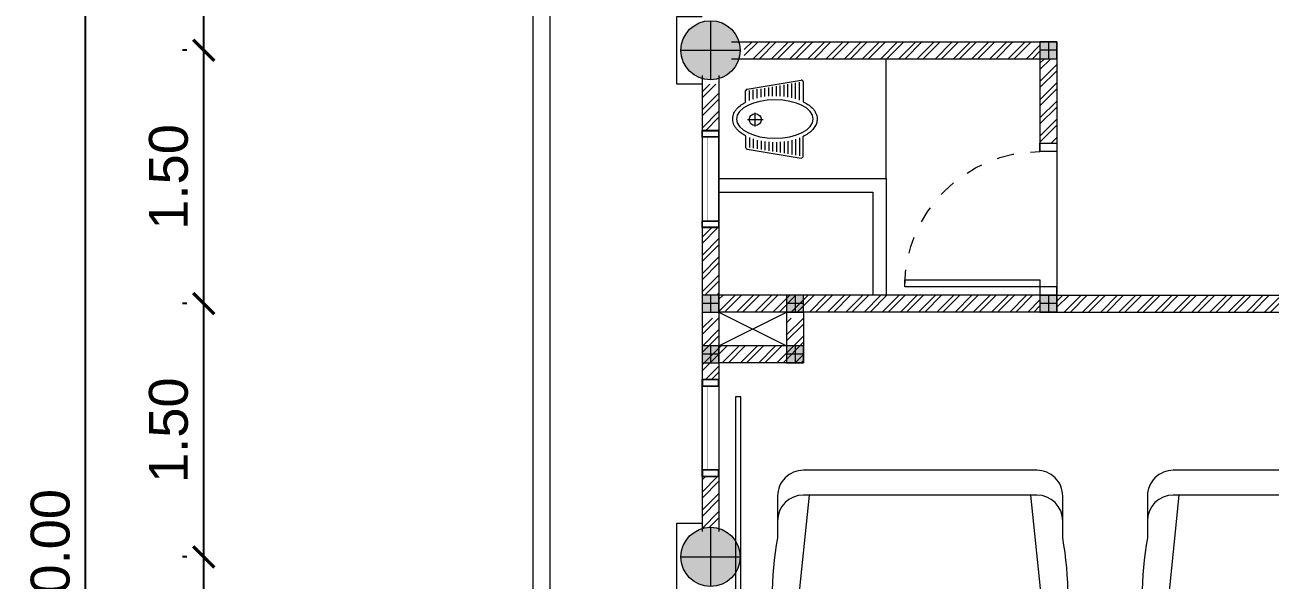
# Model space of a CAD drawing. Header units: millimetres. Extents: x -667 to -468, y -723 to -475.
# Drawn here: x -511.39 to -504.02, y -674.94 to -671.65 of the extents above; entities that cross this region are included whole.
import ezdxf

# ---------------------------------------------------------------- set-up
doc = ezdxf.new("R2010")
doc.units = ezdxf.units.MM
doc.linetypes.add('CENTER', pattern=[2, 1.25, -0.25, 0.25, -0.25])
doc.linetypes.add('HIDDEN', pattern=[0.375, 0.25, -0.125])
doc.layers.get('0').update_dxf_attribs({"lineweight": 9})
doc.layers.get('Defpoints').update_dxf_attribs({"lineweight": 0})
for name, color, linetype, lineweight in [('BLOCK', 231, 'Continuous', 5), ('COLUMN', 11, 'Continuous', 9), ('dinding', 36, 'Continuous', 9), ('DOOR', 6, 'Continuous', 5), ('Furniture', 172, 'Continuous', 0), ('HIDDEN', 9, 'HIDDEN', 5), ('NOTASI', 250, 'Continuous', 5), ('pintu', 6, 'Continuous', 5)]:
    doc.layers.add(name, color=color, linetype=linetype, lineweight=lineweight)
doc.styles.get("Standard").update_dxf_attribs({"font": 'arial.ttf'})
doc.dimstyles.new('Copy of 1-100', dxfattribs={"dimtxt": 0.23, "dimasz": 0.125, "dimexe": 0.125, "dimexo": 0.1, "dimgap": 0.09, "dimtad": 1, "dimtoh": 1, "dimzin": 0, "dimdsep": 46, "dimtxsty": 'Standard', "dimblk": 'ARCHTICK', "dimcen": 0.09, "dimdle": 0.125, "dimclrt": 2, "dimadec": 0, "dimazin": 0, "dimtfac": 1, "dimtofl": 0, "dimtmove": 0, "dimatfit": 3, "dimldrblk": 'ARCHTICK', "dimfxl": 1, "dimtolj": 1, "dimtzin": 0, "dimarcsym": 0})
pattern_1 = [(45, (150.81226, -159.11501), (-0.053881537, 0.053881537), []), (45, (150.84818, -159.11501), (-0.053881537, 0.053881537), [])]

# ---------------------------------------------------------------- blocks, each defined once
blk = doc.blocks.new('car')
for p, q in [((841.6, 598.5), (166.6, 762.3)), ((2705.1, 801.8), (890.7, 801.8)), ((890.7, 801.8), (1197.1, 656.6)), ((1212.9, 801.8), (1197.1, 656.6)), ((1770.9, 801.8), (1734.8, 656.6)), ((1889.4, 801.8), (1821.2, 656.6)), ((2276.5, 656.6), (2705.1, 801.8)), ((2788.9, 777.1), (3997.5, 653.1)), ((140.7, -688.4), (140.7, 688.4)), ((817.4, 575.1), (390.4, 678.7)), ((2439.9, 604.9), (2783.7, 716.4)), ((3997.5, -688.4), (3997.5, 688.4)), ((327.7, 629.4), (327.7, -637.3)), ((1197.1, 656.6), (2276.5, 656.6)), ((856.2, 525.8), (856.2, -533.7)), ((958.1, -450.4), (958.1, 450.4)), ((2980.9, 488.4), (2921.5, 483.2)), ((2985.4, 434.2), (2926, 429.6)), ((2989.3, 380), (2929.9, 376)), ((2992.7, 325.8), (2933.2, 322.4)), ((2995.6, 271.6), (2936.1, 268.7)), ((2998, 217.3), (2938.5, 215)), ((2999.8, 163), (2940.3, 161.2)), ((3001.2, 108.7), (2941.6, 107.5)), ((3001.9, 54.3), (2942.4, 53.8)), ((3002.2, 0), (2942.6, 0)), ((3001.9, -54.3), (2942.4, -53.8)), ((3001.2, -108.7), (2941.6, -107.5)), ((2998, -217.3), (2938.5, -215)), ((2999.8, -163), (2940.3, -161.2)), ((2995.6, -271.6), (2936.1, -268.7)), ((2992.7, -325.8), (2933.2, -322.4)), ((2985.4, -434.2), (2926, -429.6)), ((2989.3, -380), (2929.9, -376)), ((2980.9, -488.4), (2921.5, -483.2)), ((817.4, -583), (390.4, -686.6)), ((841.6, -598.5), (166.6, -762.3)), ((890.7, -801.8), (1197.1, -656.6)), ((1197.1, -656.6), (2276.5, -656.6)), ((1212.9, -801.8), (1197.1, -656.6)), ((1770.9, -801.8), (1734.8, -656.6)), ((1889.4, -801.8), (1821.2, -656.6)), ((2276.5, -656.6), (2705.1, -801.8)), ((2439.9, -604.9), (2783.7, -716.4)), ((2788.9, -777.1), (3997.5, -653.1)), ((2705.1, -801.8), (890.7, -801.8))]:
    blk.add_line(p, q)
blk.add_lwpolyline([(3745.4, 840.8, 0.089651), (3042.8, 840.8), (1264.8, 840.8, 0.073612), (557.9, 840.8), (152.4, 840.8, 0.414214), (0, 688.4), (0, -688.4, 0.414214), (152.4, -840.8), (557.9, -840.8, 0.073612), (1264.8, -840.8), (3042.8, -840.8, 0.089651), (3745.4, -840.8), (3991.1, -840.8, 0.414214), (4143.5, -688.4), (4143.5, 688.4, 0.414214), (3991.1, 840.8)], format="xyb", close=True)
for centre, radius, start, end in [((293.1, 688.4), 152.4, 90, 180), ((3845.1, 688.4), 152.4, 0, 90), ((-2601.3, 0), 5618.6, 352.36945, 7.63055), ((378.5, 629.4), 50.8, 76.36171, 180), ((2799.3, 668.1), 50.8, 6.99392, 107.96356), ((-2646.3, 0), 5537.3, 353.00608, 6.99392), ((805.7, 450.4), 152.4, 0, 76.36171), ((2455.6, 556.6), 50.8, 107.96356, 186.22617), ((805.4, 525.8), 50.8, 0, 76.36171), ((-2646.3, 0), 5081.4, 353.77383, 6.22617), ((805.7, -450.4), 152.4, 283.63829, 0), ((805.4, -533.7), 50.8, 283.63829, 0), ((2455.6, -556.6), 50.8, 173.77383, 252.03644), ((378.5, -637.3), 50.8, 180, 283.63829), ((293.1, -688.4), 152.4, 180, 270), ((2799.3, -668.1), 50.8, 252.03644, 353.00608), ((3845.1, -688.4), 152.4, 270, 0)]:
    blk.add_arc(centre, radius, start, end)
blk = doc.blocks.new('32')
at = {"layer": 'NOTASI'}
h = blk.add_hatch(color=256, dxfattribs=at)
h.paths.add_polyline_path([(2106.8221, 191.4695), (2106.7721, 191.4695), (2106.7721, 191.4195), (2106.8221, 191.4195)])
h.paths.add_polyline_path([(2106.8721, 191.4695), (2106.8221, 191.4695), (2106.8221, 191.4195), (2106.8721, 191.4195)])
h.paths.add_polyline_path([(2106.8721, 191.4195), (2106.8221, 191.4195), (2106.8221, 191.3695), (2106.8721, 191.3695)])
h.paths.add_polyline_path([(2106.8221, 191.4195), (2106.7721, 191.4195), (2106.7721, 191.3695), (2106.8221, 191.3695)])
at = {"layer": 'BLOCK'}
for p, q in [((2106.7721, 191.4195), (2106.8721, 191.4195)), ((2106.8221, 191.4695), (2106.8221, 191.3695))]:
    blk.add_line(p, q, dxfattribs=at)
blk.add_lwpolyline([(2106.8721, 191.4695), (2106.7721, 191.4695), (2106.7721, 191.3695), (2106.8721, 191.3695)], close=True, dxfattribs=at)
blk = doc.blocks.new('*U613')
for points in [[(81823.4, 24533.4), (81823.4, 25333.4), (81783.4, 25333.4), (81783.4, 24533.4)], [(80973.4, 24433.4), (81023.4, 24433.4), (81023.4, 24533.4), (80973.4, 24533.4)], [(81823.4, 24533.4), (81873.4, 24533.4), (81873.4, 24433.4), (81823.4, 24433.4)]]:
    blk.add_lwpolyline(points, close=True)
at = {"layer": 'HIDDEN'}
blk.add_arc((81823.4, 24533.4), 800, 90, 180, dxfattribs=at)
blk = doc.blocks.new('e')
for p, q in [((208.4876, -86.9222), (208.8058, -86.8692)), ((208.7054, -86.9668), (208.7054, -86.8974)), ((208.7281, -86.97), (208.7281, -86.8936)), ((208.7508, -86.9745), (208.7508, -86.8899)), ((208.7735, -86.9806), (208.7735, -86.8861)), ((208.7963, -86.988), (208.7963, -86.8823)), ((208.819, -86.8804), (208.819, -86.9977)), ((208.4781, -87.0005), (208.4781, -86.9334)), ((208.5008, -86.9902), (208.5008, -86.9315)), ((208.5235, -86.9822), (208.5235, -86.9277)), ((208.5463, -86.9758), (208.5463, -86.9239)), ((208.569, -86.971), (208.569, -86.9202)), ((208.5917, -86.9674), (208.5917, -86.9164)), ((208.6144, -86.9651), (208.6144, -86.9126)), ((208.6372, -86.9639), (208.6372, -86.9088)), ((208.6599, -86.9637), (208.6599, -86.905)), ((208.6826, -86.9647), (208.6826, -86.9012)), ((208.4781, -87.1995), (208.4781, -87.2666)), ((208.5008, -87.2098), (208.5008, -87.2685)), ((208.5235, -87.2178), (208.5235, -87.2723)), ((208.5463, -87.2242), (208.5463, -87.2761)), ((208.569, -87.229), (208.569, -87.2798)), ((208.5917, -87.2326), (208.5917, -87.2836)), ((208.6144, -87.2349), (208.6144, -87.2874)), ((208.6372, -87.2361), (208.6372, -87.2912)), ((208.6599, -87.2363), (208.6599, -87.295)), ((208.6826, -87.2353), (208.6826, -87.2988)), ((208.7054, -87.2332), (208.7054, -87.3026)), ((208.7281, -87.23), (208.7281, -87.3064)), ((208.7508, -87.2255), (208.7508, -87.3101)), ((208.7735, -87.2194), (208.7735, -87.3139)), ((208.7963, -87.212), (208.7963, -87.3177)), ((208.819, -87.3196), (208.819, -87.2023)), ((208.4876, -87.2778), (208.8058, -87.3308))]:
    blk.add_line(p, q)
for centre, start, end in [((208.8076, -86.8804), 0, 99.46232), ((208.4894, -86.9334), 99.46232, 180), ((208.4894, -87.2666), 180, 260.53768), ((208.8076, -87.3196), 260.53768, 0)]:
    blk.add_arc(centre, 0.0114, start, end)
at = {"extrusion": (0, 0, -1)}
blk.add_ellipse((208.6514, -87.1), major_axis=(-0.2273, 0), ratio=0.5, start_param=3.141593, end_param=9.424778, dxfattribs=at)
for points, knots in [([(208.4781, -87.1995), (208.4701, -87.1954), (208.4626, -87.1909), (208.4467, -87.1801), (208.4387, -87.1736), (208.4267, -87.1616), (208.4223, -87.1563), (208.4145, -87.1453), (208.4112, -87.1395), (208.4065, -87.1287), (208.4048, -87.1238), (208.4024, -87.1136), (208.4016, -87.1085), (208.4012, -87.0981), (208.4015, -87.0929), (208.4031, -87.0826), (208.4044, -87.0776), (208.4079, -87.0677), (208.4101, -87.0629), (208.4153, -87.0536), (208.4183, -87.0492), (208.4249, -87.0406), (208.4286, -87.0364), (208.4402, -87.025), (208.4489, -87.0182), (208.4647, -87.0079), (208.4712, -87.0041), (208.4781, -87.0005)], [8.653065, 8.653065, 8.653065, 8.653065, 8.790224, 8.790224, 8.964083, 8.964083, 9.08625, 9.08625, 9.208417, 9.208417, 9.306285, 9.306285, 9.404152, 9.404152, 9.50202, 9.50202, 9.599888, 9.599888, 9.697756, 9.697756, 9.795624, 9.795624, 9.893492, 9.893492, 10.078458, 10.078458, 10.19649, 10.19649, 10.19649, 10.19649]), ([(208.819, -86.9977), (208.8289, -87.0025), (208.8381, -87.0077), (208.8561, -87.0198), (208.8646, -87.0268), (208.8767, -87.0393), (208.8811, -87.0445), (208.8886, -87.0553), (208.8918, -87.061), (208.8964, -87.0717), (208.8981, -87.0767), (208.9004, -87.0868), (208.9011, -87.092), (208.9013, -87.0981), (208.9014, -87.0991), (208.9014, -87.1), (208.9014, -87.1045), (208.901, -87.1089), (208.8995, -87.1177), (208.8984, -87.1221), (208.8955, -87.1306), (208.8937, -87.1348), (208.8895, -87.1428), (208.8872, -87.1468), (208.8818, -87.1544), (208.8789, -87.158), (208.8692, -87.1689), (208.8616, -87.1757), (208.8447, -87.1882), (208.8353, -87.1939), (208.8232, -87.2002), (208.8211, -87.2013), (208.819, -87.2023)], [5.479622, 5.479622, 5.479622, 5.479622, 5.644933, 5.644933, 5.829898, 5.829898, 5.949882, 5.949882, 6.069866, 6.069866, 6.167624, 6.167624, 6.265382, 6.265382, 6.283185, 6.283185, 6.283185, 6.367331, 6.367331, 6.451477, 6.451477, 6.535622, 6.535622, 6.619768, 6.619768, 6.703914, 6.703914, 6.877773, 6.877773, 7.051632, 7.051632, 7.086748, 7.086748, 7.086748, 7.086748])]:
    blk.add_open_spline(points, degree=3, knots=knots)
at = {"layer": 'Furniture'}
for points in [[(208.4881, -87.1033), (208.5811, -87.1033)], [(208.5346, -87.144), (208.5346, -87.0627)]]:
    blk.add_lwpolyline(points, dxfattribs=at)
blk.add_circle((208.5346, -87.1033), 0.0352, dxfattribs=at)
blk = doc.blocks.new('_ArchTick')
at = {"color": 0, "linetype": 'ByBlock', "const_width": 0.15}
blk.add_lwpolyline([(-0.5, -0.5), (0.5, 0.5)], dxfattribs=at)
blk = doc.blocks.new('*D1148')
at = {"layer": 'Defpoints', "color": 0}
for p in [(-510.336, -674.8031), (-510.336, -674.8031), (-510.336, -678.8031)]:
    blk.add_point(p, dxfattribs=at)
at = {"layer": 'NOTASI', "color": 0, "lineweight": -2}
for p, q in [((-510.336, -678.9281), (-510.336, -674.6781)), ((-510.436, -674.8031), (-510.461, -674.8031)), ((-510.436, -678.8031), (-510.461, -678.8031))]:
    blk.add_line(p, q, dxfattribs=at)
at = {"layer": 'NOTASI', "color": 0, "lineweight": -2, "xscale": 0.125, "yscale": 0.125, "zscale": 0.125}
for p, rotation in [((-510.336, -674.8031), 90), ((-510.336, -678.8031), 270)]:
    blk.add_blockref('_ArchTick', p, dxfattribs=dict(at, rotation=rotation))
at = {"layer": 'NOTASI', "color": 2, "insert": (-510.5435, -676.8031), "char_height": 0.23, "attachment_point": 5, "rotation": 90}
blk.add_mtext('\\A1;4.00', dxfattribs=at)
blk = doc.blocks.new('*D1149')
at = {"layer": 'Defpoints', "color": 0}
for p in [(-510.336, -673.3031), (-510.336, -673.3031), (-510.336, -674.8031)]:
    blk.add_point(p, dxfattribs=at)
at = {"layer": 'NOTASI', "color": 0, "lineweight": -2}
for p, q in [((-510.336, -674.9281), (-510.336, -673.1781)), ((-510.436, -673.3031), (-510.461, -673.3031)), ((-510.436, -674.8031), (-510.461, -674.8031))]:
    blk.add_line(p, q, dxfattribs=at)
at = {"layer": 'NOTASI', "color": 0, "lineweight": -2, "xscale": 0.125, "yscale": 0.125, "zscale": 0.125}
for p, rotation in [((-510.336, -673.3031), 90), ((-510.336, -674.8031), 270)]:
    blk.add_blockref('_ArchTick', p, dxfattribs=dict(at, rotation=rotation))
at = {"layer": 'NOTASI', "color": 2, "insert": (-510.5435, -674.0531), "char_height": 0.23, "attachment_point": 5, "rotation": 90}
blk.add_mtext('\\A1;1.50', dxfattribs=at)
blk = doc.blocks.new('*D1150')
at = {"layer": 'Defpoints', "color": 0}
for p in [(-510.336, -671.8031), (-510.336, -671.8031), (-510.336, -673.3031)]:
    blk.add_point(p, dxfattribs=at)
at = {"layer": 'NOTASI', "color": 0, "lineweight": -2}
for p, q in [((-510.336, -673.4281), (-510.336, -671.6781)), ((-510.436, -671.8031), (-510.461, -671.8031)), ((-510.436, -673.3031), (-510.461, -673.3031))]:
    blk.add_line(p, q, dxfattribs=at)
at = {"layer": 'NOTASI', "color": 0, "lineweight": -2, "xscale": 0.125, "yscale": 0.125, "zscale": 0.125}
for p, rotation in [((-510.336, -671.8031), 90), ((-510.336, -673.3031), 270)]:
    blk.add_blockref('_ArchTick', p, dxfattribs=dict(at, rotation=rotation))
at = {"layer": 'NOTASI', "color": 2, "insert": (-510.5435, -672.5531), "char_height": 0.23, "attachment_point": 5, "rotation": 90}
blk.add_mtext('\\A1;1.50', dxfattribs=at)
blk = doc.blocks.new('*D1151')
at = {"layer": 'Defpoints', "color": 0}
for p in [(-510.336, -668.8031), (-510.336, -668.8031), (-510.336, -671.8031)]:
    blk.add_point(p, dxfattribs=at)
at = {"layer": 'NOTASI', "color": 0, "lineweight": -2}
for p, q in [((-510.336, -671.9281), (-510.336, -668.6781)), ((-510.436, -668.8031), (-510.461, -668.8031)), ((-510.436, -671.8031), (-510.461, -671.8031))]:
    blk.add_line(p, q, dxfattribs=at)
at = {"layer": 'NOTASI', "color": 0, "lineweight": -2, "xscale": 0.125, "yscale": 0.125, "zscale": 0.125}
for p, rotation in [((-510.336, -668.8031), 90), ((-510.336, -671.8031), 270)]:
    blk.add_blockref('_ArchTick', p, dxfattribs=dict(at, rotation=rotation))
at = {"layer": 'NOTASI', "color": 2, "insert": (-510.5435, -670.3031), "char_height": 0.23, "attachment_point": 5, "rotation": 90}
blk.add_mtext('\\A1;3.00', dxfattribs=at)
blk = doc.blocks.new('*D1154')
at = {"layer": 'Defpoints', "color": 0}
for p in [(-511.036, -664.8031), (-511.036, -664.8031), (-510.836, -684.8031)]:
    blk.add_point(p, dxfattribs=at)
at = {"layer": 'NOTASI', "color": 0, "lineweight": -2}
for p, q in [((-511.036, -684.9281), (-511.036, -664.6781)), ((-511.136, -664.8031), (-511.161, -664.8031)), ((-510.936, -684.8031), (-511.161, -684.8031))]:
    blk.add_line(p, q, dxfattribs=at)
at = {"layer": 'NOTASI', "color": 0, "lineweight": -2, "xscale": 0.125, "yscale": 0.125, "zscale": 0.125}
for p, rotation in [((-511.036, -664.8031), 90), ((-511.036, -684.8031), 270)]:
    blk.add_blockref('_ArchTick', p, dxfattribs=dict(at, rotation=rotation))
at = {"layer": 'NOTASI', "color": 2, "insert": (-511.2435, -674.8031), "char_height": 0.23, "attachment_point": 5, "rotation": 90}
blk.add_mtext('\\A1;20.00', dxfattribs=at)
blk = doc.blocks.new('kolommm bulat')
at = {"layer": 'NOTASI'}
h = blk.add_hatch(color=256, dxfattribs=at)
h.paths.add_polyline_path([(-808.9141, -494.9305), (-808.9141, -495.1055), (-808.7391, -495.1055, 0.414214)])
h.paths.add_polyline_path([(-808.9141, -494.9305, 0.414214), (-809.0891, -495.1055), (-808.9141, -495.1055)])
h.paths.add_polyline_path([(-808.9141, -495.1055), (-809.0891, -495.1055, 0.414214), (-808.9141, -495.2805)])
h.paths.add_polyline_path([(-808.7391, -495.1055), (-808.9141, -495.1055), (-808.9141, -495.2805, 0.414214)])
for p, q in [((-808.9141, -494.9305), (-808.9141, -495.2805)), ((-809.0891, -495.1055), (-808.7391, -495.1055))]:
    blk.add_line(p, q)
blk.add_circle((-808.9141, -495.1055), 0.175)
blk = doc.blocks.new('VFE')
for points in [[(-641.3645, -508.7381), (-641.3245, -508.7381), (-641.3245, -508.6381), (-641.3645, -508.6381)], [(-640.7895, -508.7381), (-641.3645, -508.7381), (-641.3645, -508.6381), (-640.7895, -508.6381)], [(-641.3265, -508.6401), (-641.3625, -508.6401), (-641.3625, -508.7361), (-641.3265, -508.7361)], [(-640.8295, -508.7381), (-640.7895, -508.7381), (-640.7895, -508.6381), (-640.8295, -508.6381)], [(-640.7915, -508.6401), (-640.8275, -508.6401), (-640.8275, -508.7361), (-640.7915, -508.7361)]]:
    blk.add_lwpolyline(points, close=True)
at = {"linetype": 'CENTER', "ltscale": 0.1, "const_width": 0.002}
blk.add_lwpolyline([(-641.3245, -508.7031), (-640.8295, -508.7031)], dxfattribs=at)

msp = doc.modelspace()

# ---------------------------------------------------------------- hatches: boundary and pattern name
at = {"layer": 'NOTASI'}
h = msp.add_hatch(dxfattribs=at)
h.set_pattern_fill('ANSI32', color=256, scale=0.008, style=0)
h.set_pattern_definition(pattern_1)
h.paths.add_polyline_path([(-505.286, -671.8531), (-505.386, -671.8531), (-505.386, -672.3531), (-505.286, -672.3531)])
h.paths.add_polyline_path([(-505.386, -671.7531), (-507.136, -671.7531), (-507.136, -671.8531), (-505.386, -671.8531)])
h.paths.add_polyline_path([(-507.286, -672.0031), (-507.386, -672.0031), (-507.386, -672.2781), (-507.286, -672.2781)])
h.paths.add_polyline_path([(-507.286, -672.8531), (-507.386, -672.8531), (-507.386, -673.2531), (-507.286, -673.2531)])
h.paths.add_polyline_path([(-505.386, -673.2531), (-507.286, -673.2531), (-507.286, -673.3531), (-505.386, -673.3531)])
h = msp.add_hatch(dxfattribs=at)
h.set_pattern_fill('ANSI32', color=256, scale=0.008, style=0)
h.set_pattern_definition(pattern_1)
h.paths.add_polyline_path([(-502.286, -673.3888), (-502.386, -673.3888), (-502.386, -674.6531), (-502.286, -674.6531)])
h.paths.add_polyline_path([(-502.286, -671.9531), (-502.386, -671.9531), (-502.386, -673.2531), (-502.286, -673.2531)])
h.paths.add_polyline_path([(-503.286, -673.2531), (-505.286, -673.2531), (-505.286, -673.3531), (-503.286, -673.3531)])
h = msp.add_hatch(dxfattribs=at)
h.set_pattern_fill('ANSI32', color=256, scale=0.008, style=0)
h.set_pattern_definition(pattern_1)
h.paths.add_polyline_path([(-507.286, -673.3888), (-507.386, -673.3888), (-507.386, -673.7531), (-507.286, -673.7531)])
h.paths.add_polyline_path([(-506.786, -673.3888), (-506.886, -673.3888), (-506.886, -673.5531), (-507.286, -673.5531), (-507.286, -673.6531), (-506.786, -673.6531)])
h.paths.add_polyline_path([(-507.286, -674.3281), (-507.386, -674.3281), (-507.386, -674.6354, -0.145898), (-507.286, -674.6354)])

# ---------------------------------------------------------------- linework, layer by layer
for points in [[(-507.386, -672.0031), (-507.536, -672.0031), (-507.536, -671.6031), (-507.386, -671.6031)], [(-507.386, -675.0031), (-507.536, -675.0031), (-507.536, -674.6031), (-507.386, -674.6031)]]:
    msp.add_lwpolyline(points)
at = {"layer": 'dinding'}
for p, q in [((-508.386, -684.8531), (-508.386, -664.7531)), ((-508.286, -684.7531), (-508.286, -664.8531)), ((-507.211, -671.7531), (-505.286, -671.7531)), ((-505.286, -671.7531), (-505.286, -673.3531)), ((-507.211, -671.8531), (-505.386, -671.8531)), ((-505.386, -671.8531), (-505.386, -672.4031)), ((-507.386, -671.9531), (-507.386, -674.6531)), ((-507.286, -671.9531), (-507.286, -674.6531)), ((-505.386, -673.1631), (-505.386, -673.2531)), ((-505.386, -673.2531), (-507.286, -673.2531)), ((-505.286, -673.2531), (-503.286, -673.2531)), ((-505.286, -673.3531), (-507.286, -673.3531)), ((-506.886, -673.3531), (-506.886, -673.5531)), ((-506.786, -673.3531), (-506.786, -673.6531)), ((-505.286, -673.3531), (-503.286, -673.3531)), ((-506.886, -673.5531), (-507.286, -673.5531)), ((-506.786, -673.6531), (-507.286, -673.6531)), ((-507.186, -678.1894), (-507.186, -673.8531)), ((-507.186, -673.8531), (-507.156, -673.8531)), ((-507.156, -678.1894), (-507.156, -673.8531))]:
    msp.add_line(p, q, dxfattribs=at)
at = {"layer": 'Furniture', "ltscale": 0.6}
for p, q in [((-506.296, -672.5631), (-506.296, -671.8531)), ((-507.286, -672.5631), (-506.296, -672.5631)), ((-506.296, -672.5631), (-506.296, -673.2531)), ((-507.286, -672.6431), (-506.376, -672.6431)), ((-506.376, -672.6431), (-506.376, -673.2531))]:
    msp.add_line(p, q, dxfattribs=at)
at = {"layer": 'NOTASI'}
for p, q in [((-507.286, -673.3531), (-506.886, -673.5531)), ((-507.286, -673.5531), (-506.886, -673.3531))]:
    msp.add_line(p, q, dxfattribs=at)

# ---------------------------------------------------------------- block references
at = {"layer": 'COLUMN'}
for p in [(301.5781, -176.6976), (301.5781, -179.6976)]:
    msp.add_blockref('kolommm bulat', p, dxfattribs=at)
at = {"layer": 'COLUMN', "rotation": 270}
for p in [(-696.7555, 1435.019), (-698.7555, 1433.519), (-698.2555, 1433.519), (-696.7555, 1433.519), (-698.7555, 1433.219), (-698.2555, 1433.219)]:
    msp.add_blockref('32', p, dxfattribs=at)
at = {"layer": 'DOOR', "xscale": -0.0009999999999763531, "yscale": 0.0009999999999763531, "zscale": 0.0009999999999763531, "rotation": 89.99999999986969}
msp.add_blockref('*U613', (-480.8526, -591.3797), dxfattribs=at)
at = {"layer": 'Furniture'}
msp.add_blockref('e', (-715.6062, -585.1106), dxfattribs=at)
at = {"layer": 'Furniture', "lineweight": 20, "xscale": 0.00100372439036608, "yscale": 0.00100372439036608, "zscale": 0.00100372439036608, "rotation": 90}
for p in [(-506.0953, -678.4494), (-503.906, -678.4494)]:
    msp.add_blockref('car', p, dxfattribs=at)
at = {"layer": 'pintu', "xscale": -1, "rotation": 270}
msp.add_blockref('VFE', (1.352, -31.4886), dxfattribs=at)
at = {"layer": 'pintu', "rotation": 270}
msp.add_blockref('VFE', (1.352, -1315.1176), dxfattribs=at)

# ---------------------------------------------------------------- dimensions: what is measured, and where the dimension line sits
at = {"layer": 'NOTASI'}
for base, p1, p2, picture, middle in [((-511.036, -664.8031), (-510.836, -684.8031), (-511.036, -664.8031), '*D1154', (-511.2435, -674.8031)), ((-510.336, -668.8031), (-510.336, -671.8031), (-510.336, -668.8031), '*D1151', (-510.5435, -670.3031)), ((-510.336, -671.8031), (-510.336, -673.3031), (-510.336, -671.8031), '*D1150', (-510.5435, -672.5531)), ((-510.336, -673.3031), (-510.336, -674.8031), (-510.336, -673.3031), '*D1149', (-510.5435, -674.0531)), ((-510.336, -674.8031), (-510.336, -678.8031), (-510.336, -674.8031), '*D1148', (-510.5435, -676.8031))]:
    dim = msp.add_linear_dim(base=base, p1=p1, p2=p2, angle=90, dimstyle='Copy of 1-100', dxfattribs=at)
    dim.commit()
    dim.dimension.update_dxf_attribs({"geometry": picture, "text_midpoint": middle})

doc.saveas('drawing.dxf')
